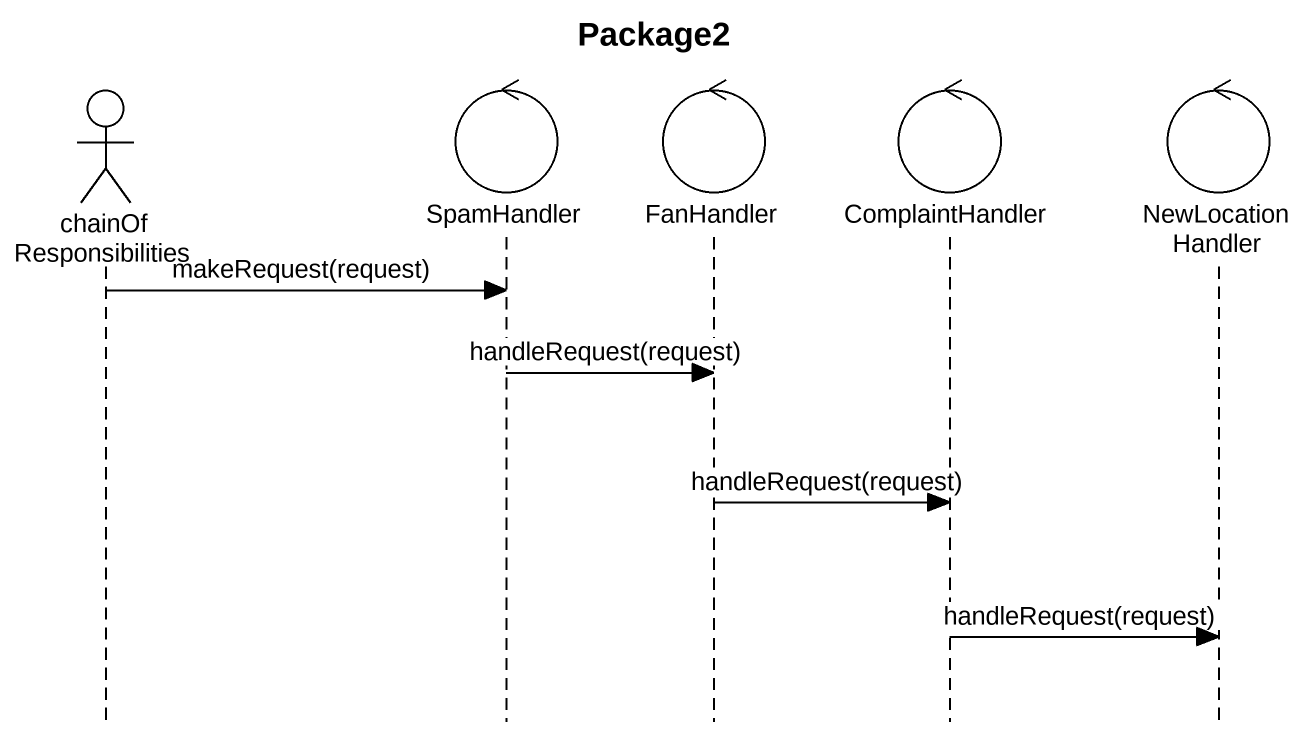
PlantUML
@startuml
title Package2
hide footbox
actor chainOfResponsibilities
control SpamHandler
control FanHandler
control ComplaintHandler
control NewLocationHandler

chainOfResponsibilities -> SpamHandler : makeRequest(request)
SpamHandler -> FanHandler : handleRequest(request)
FanHandler -> ComplaintHandler : handleRequest(request)
ComplaintHandler -> NewLocationHandler : handleRequest(request)
@enduml
